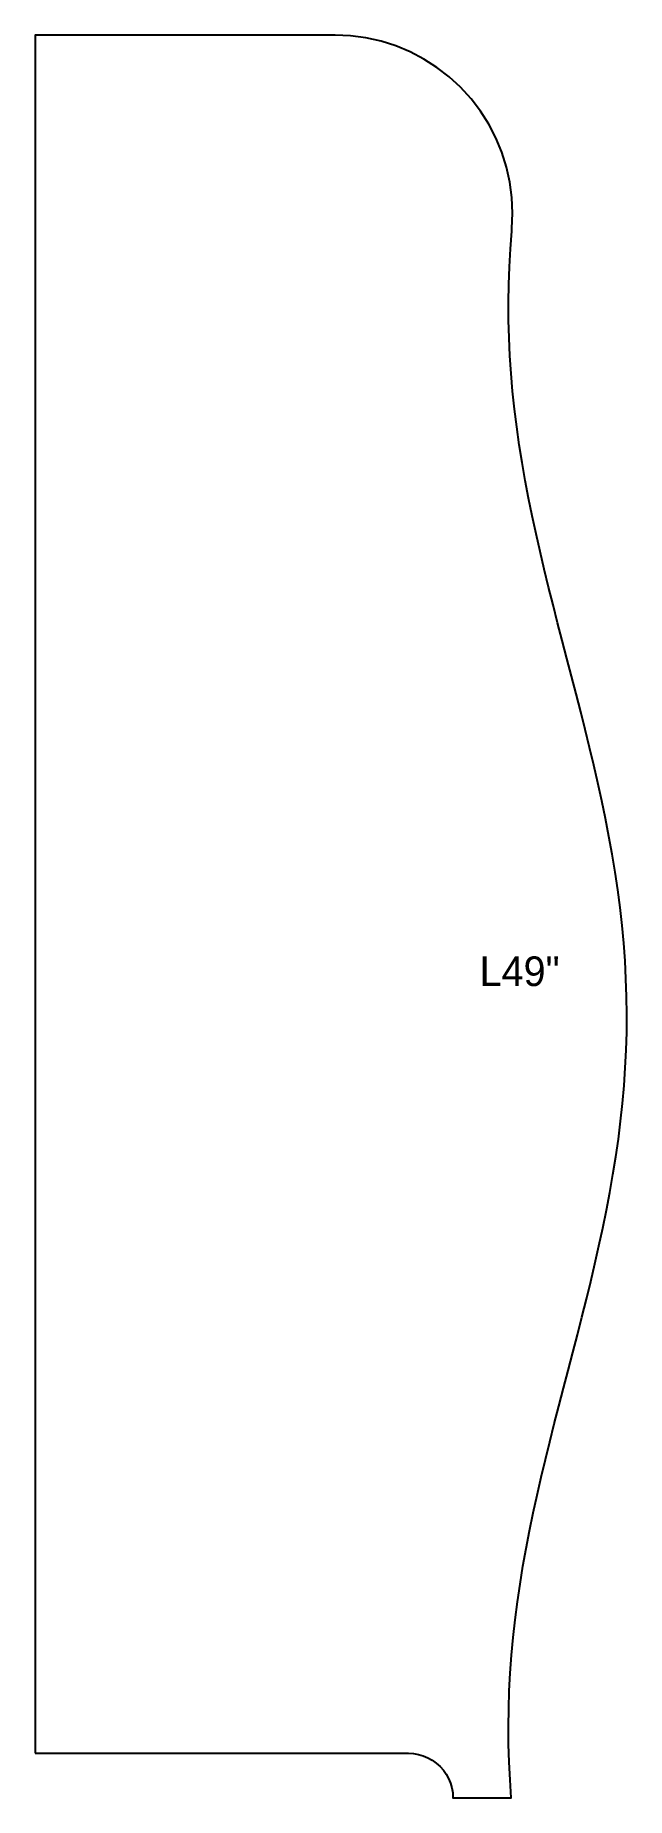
# Model space of a CAD drawing. Header units: inches. Extents: x 0 to 10, y -0.8 to 29.
import ezdxf
from ezdxf.enums import TextEntityAlignment as Align

# ---------------------------------------------------------------- set-up
doc = ezdxf.new("R2010")
doc.units = ezdxf.units.IN

msp = doc.modelspace()

# ---------------------------------------------------------------- linework, layer by layer
at = {"layer": 'OUTLINE'}
msp.add_lwpolyline([(0, 0), (6.312, 0), (6.312, 0), (6.396, -0.005), (6.479, -0.019), (6.56, -0.042), (6.638, -0.074), (6.712, -0.115), (6.78, -0.164), (6.843, -0.22), (6.899, -0.282), (6.948, -0.351), (6.988, -0.425), (7.02, -0.502), (7.044, -0.583), (7.058, -0.666), (7.062, -0.75), (7.688, -0.75), (8.048, -0.75), (8.027, -0.449), (8.012, -0.149), (8.003, 0.152), (8, 0.452), (8.004, 0.753), (8.013, 1.053), (8.029, 1.354), (8.051, 1.654), (8.078, 1.955), (8.112, 2.255), (8.151, 2.556), (8.195, 2.856), (8.244, 3.157), (8.298, 3.457), (8.356, 3.758), (8.418, 4.058), (8.483, 4.359), (8.552, 4.659), (8.624, 4.96), (8.698, 5.26), (8.774, 5.561), (8.851, 5.861), (8.929, 6.162), (9.008, 6.462), (9.086, 6.763), (9.164, 7.063), (9.241, 7.364), (9.317, 7.664), (9.391, 7.965), (9.462, 8.265), (9.53, 8.566), (9.595, 8.866), (9.656, 9.167), (9.714, 9.467), (9.766, 9.768), (9.815, 10.068), (9.858, 10.369), (9.895, 10.669), (9.928, 10.97), (9.954, 11.27), (9.975, 11.571), (9.989, 11.871), (9.998, 12.172), (10, 12.472), (9.996, 12.773), (9.986, 13.073), (9.97, 13.374), (9.948, 13.674), (9.92, 13.975), (9.886, 14.275), (9.847, 14.576), (9.802, 14.876), (9.753, 15.177), (9.699, 15.477), (9.64, 15.778), (9.578, 16.078), (9.512, 16.379), (9.443, 16.679), (9.371, 16.98), (9.297, 17.28), (9.221, 17.581), (9.144, 17.881), (9.065, 18.182), (8.987, 18.482), (8.908, 18.783), (8.83, 19.083), (8.753, 19.384), (8.678, 19.684), (8.605, 19.985), (8.534, 20.285), (8.466, 20.586), (8.401, 20.886), (8.34, 21.187), (8.283, 21.487), (8.23, 21.788), (8.182, 22.088), (8.14, 22.389), (8.102, 22.689), (8.07, 22.99), (8.044, 23.29), (8.024, 23.591), (8.01, 23.891), (8.002, 24.192), (8, 24.492), (8.004, 24.793), (8.015, 25.093), (8.032, 25.394), (8.054, 25.694), (8.058, 25.738), (8.069, 25.999), (8.058, 26.261), (8.024, 26.52), (7.967, 26.776), (7.889, 27.026), (7.788, 27.267), (7.668, 27.5), (7.527, 27.72), (7.368, 27.928), (7.191, 28.121), (6.998, 28.298), (6.79, 28.457), (6.57, 28.598), (6.337, 28.719), (6.096, 28.819), (5.846, 28.898), (5.59, 28.954), (5.331, 28.989), (5.069, 29), (0, 29)], close=True, dxfattribs=at)

# ---------------------------------------------------------------- texts
at = {"layer": 'LABELS'}
msp.add_text('L49"', height=0.5, dxfattribs=at).set_placement((8.188, 13.201), align=Align.MIDDLE_CENTER)

doc.saveas('drawing.dxf')
